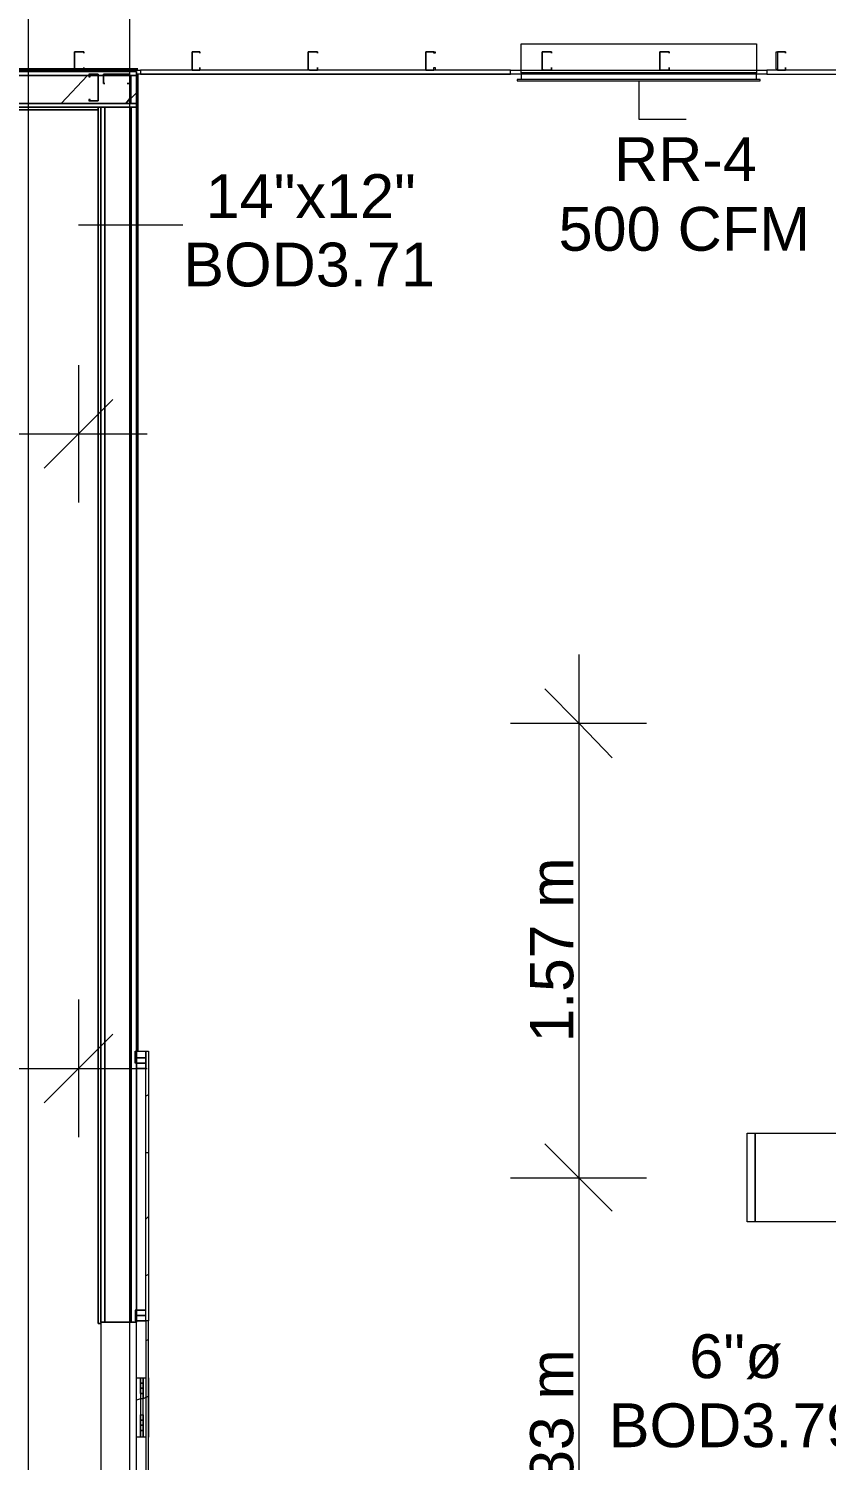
# Model space of a CAD drawing. Header units: metres. Extents: x -2 to 237, y -8 to 52.
# Drawn here: x 36.577 to 39.344, y 17.681 to 22.645 of the extents above; entities that cross this region are included whole.
import ezdxf

# ---------------------------------------------------------------- set-up
doc = ezdxf.new("R2010")
doc.units = ezdxf.units.M
doc.layers.add('HVAC - Ductos', color=5, linetype='Continuous', lineweight=0)
doc.layers.add('PDF3_Text', color=7, linetype='Continuous', lineweight=0)
doc.layers.add('PDF3_Geometry', color=7, linetype='Continuous', lineweight=0, true_color=0xaaaaaa)
doc.styles.add('PDF Helvetica', font='')
doc.styles.get('PDF Helvetica').set_extended_font_data('Helvetica')

msp = doc.modelspace()

# ---------------------------------------------------------------- linework, layer by layer
at = {"layer": 'HVAC - Ductos', "lineweight": 0}
msp.add_lwpolyline([(36.2181, 23.4219, -0.419303), (36.9285, 22.7115), (36.5755, 22.7115), (36.5755, 17.3397), (36.9285, 17.3397), (36.9285, 22.7115), (36.5755, 22.7115, 0.402021), (36.2181, 23.069), (36.2181, 23.4219), (33.1793, 23.4219), (33.1793, 23.069, -0.419299), (32.4688, 23.7794)], format="xyb", dxfattribs=at)
for points in [[(39.1101, 22.4686), (39.101, 22.4686), (39.101, 22.4915), (38.2851, 22.4915), (38.2851, 22.5923), (39.101, 22.5923), (39.101, 22.4915), (38.2851, 22.4915), (38.2851, 22.4686), (38.2714, 22.4686), (38.2714, 22.464), (39.1147, 22.464), (39.1147, 22.4686), (38.2714, 22.4686)], [(38.2943, 22.464), (39.0918, 22.464)], [(38.6931, 22.464), (38.6931, 22.3311), (38.8581, 22.3311)], [(36.7497, 21.9644), (37.1118, 21.9644)], [(36.7497, 21.4786), (36.7497, 21.2402), (36.7497, 21.0019)], [(36.8689, 21.3594), (36.7497, 21.2402), (36.6305, 21.121)], [(33.1059, 21.2402), (34.7514, 21.2402), (35.2051, 21.2402), (36.9881, 21.2402)], [(38.4868, 15.0023), (38.4868, 16.8356), (38.4868, 18.6598), (38.4868, 20.4748)], [(38.3677, 20.3557), (38.4868, 20.2365), (38.6014, 20.1173)], [(38.7205, 20.2365), (38.4868, 20.2365), (38.2485, 20.2365)], [(36.7497, 19.2785), (36.7497, 19.0402), (36.7497, 18.8019)], [(36.8689, 19.1594), (36.7497, 19.0402), (36.6305, 18.921)], [(34.9667, 19.0402), (36.9881, 19.0402)], [(38.3677, 18.7789), (38.4868, 18.6598), (38.6014, 18.5452)], [(38.7205, 18.6598), (38.4868, 18.6598), (38.2485, 18.6598)]]:
    msp.add_lwpolyline(points, dxfattribs=at)
for points in [[(38.2943, 22.4915), (38.4181, 22.4915)], [(38.496, 22.4915), (38.6564, 22.4915)], [(38.7343, 22.4915), (38.8947, 22.4915)], [(38.9727, 22.4915), (39.0964, 22.4915)], [(39.0964, 18.8156), (39.0964, 18.5085), (39.0689, 18.5085), (39.0689, 18.8156)], [(41.6585, 18.5085), (39.0964, 18.5085), (39.0964, 18.8156), (41.6585, 18.8156)]]:
    msp.add_lwpolyline(points, close=True, dxfattribs=at)
at = {"layer": 'PDF3_Geometry', "lineweight": 0}
for points in [[(36.7359, 22.5006), (36.7359, 22.5052), (36.7359, 22.5648), (36.7681, 22.5648), (36.7681, 22.5603), (36.7681, 22.5648), (36.7359, 22.5648), (36.7359, 22.5052), (36.7359, 22.5006), (36.7681, 22.5006)], [(37.1439, 22.5006), (37.1439, 22.5052), (37.1439, 22.5648), (37.1714, 22.5648), (37.1714, 22.5603), (37.1714, 22.5648), (37.1439, 22.5648), (37.1439, 22.5052), (37.1439, 22.5006), (37.1714, 22.5006)], [(37.5518, 22.5006), (37.5472, 22.5006), (37.5472, 22.5052), (37.5472, 22.5648), (37.5518, 22.5648), (37.5793, 22.5648), (37.5793, 22.5603), (37.5793, 22.5648), (37.5518, 22.5648), (37.5472, 22.5648), (37.5472, 22.5052), (37.5518, 22.5006), (37.5793, 22.5006)], [(37.9551, 22.5006), (37.9551, 22.5052), (37.9551, 22.5648), (37.9872, 22.5648), (37.9872, 22.5603), (37.9827, 22.5603), (37.9827, 22.5648), (37.9551, 22.5648), (37.9551, 22.5052), (37.9551, 22.5006), (37.9827, 22.5006), (37.9827, 22.5098), (37.9872, 22.5098), (37.9872, 22.5006)], [(38.3631, 22.5006), (38.3585, 22.5006), (38.3585, 22.5052), (38.3585, 22.5648), (38.3631, 22.5648), (38.3905, 22.5648), (38.3905, 22.5603), (38.3905, 22.5648), (38.3631, 22.5648), (38.3585, 22.5648), (38.3585, 22.5052), (38.3631, 22.5006), (38.3905, 22.5006)], [(38.7664, 22.5006), (38.7664, 22.5052), (38.7664, 22.5648), (38.7985, 22.5648), (38.7985, 22.5603), (38.7985, 22.5648), (38.7664, 22.5648), (38.7664, 22.5052), (38.7664, 22.5006), (38.7985, 22.5006)], [(39.1743, 22.5006), (39.1697, 22.5052), (39.1697, 22.5648), (39.1743, 22.5648), (39.2019, 22.5648), (39.2019, 22.5603), (39.2019, 22.5648), (39.1743, 22.5648), (39.1743, 22.5052), (39.1743, 22.5006), (39.2019, 22.5006)], [(33.1518, 22.5052), (33.1472, 22.5052), (33.1518, 22.5052), (36.9514, 22.5052), (36.9559, 22.5052), (36.9514, 22.5052)], [(36.9514, 22.496), (33.1518, 22.496), (33.1518, 22.3723), (36.9514, 22.3723)], [(36.7681, 22.5098), (36.7681, 22.5006)], [(36.7863, 22.3952), (36.8185, 22.3952), (36.8185, 22.4823), (36.8185, 22.4869), (36.7863, 22.4869), (36.7863, 22.4777), (36.7909, 22.4777), (36.7909, 22.4869), (36.8185, 22.4869), (36.8185, 22.4823), (36.8185, 22.3952), (36.7909, 22.3952), (36.7909, 22.3998), (36.7863, 22.3998)], [(36.9285, 22.4549), (36.9285, 22.4823), (36.9285, 22.4869), (36.9239, 22.4869), (36.8368, 22.4869), (36.8368, 22.4823), (36.8368, 22.4549), (36.8414, 22.4549), (36.8368, 22.4549), (36.8368, 22.4823), (36.8368, 22.4869), (36.9239, 22.4869), (36.9285, 22.4823), (36.9285, 22.4549), (36.9193, 22.4549)], [(36.9559, 22.4869), (36.9559, 19.0998)], [(38.2485, 22.5006), (36.9651, 22.5006), (36.9651, 22.4869), (38.2485, 22.4869)], [(37.1714, 22.5098), (37.1714, 22.5006)], [(37.5793, 22.5098), (37.5793, 22.5006)], [(38.3905, 22.5098), (38.3905, 22.5006)], [(38.7985, 22.5098), (38.7985, 22.5006)], [(41.4477, 22.5006), (39.1377, 22.5006), (39.1377, 22.4869), (41.4477, 22.4869)], [(39.2019, 22.5098), (39.2019, 22.5006)], [(36.9514, 22.3723), (36.9514, 22.3861), (33.1518, 22.3861), (33.1518, 22.3723)], [(33.2847, 22.3632), (36.8185, 22.3632)], [(36.7451, 22.3723), (33.3488, 22.3723)], [(36.8185, 18.1556), (36.8276, 18.1556), (36.8185, 18.1556), (36.8185, 22.3723)], [(36.9468, 19.0998), (36.9835, 19.0998), (36.9835, 19.0769), (36.9468, 19.0769)], [(36.9835, 19.0769), (36.9835, 19.0585), (36.9468, 19.0585), (36.9468, 19.0769)], [(36.9651, 17.9493), (36.9651, 17.9677), (36.9743, 17.9677), (36.9743, 17.9493)], [(36.9651, 17.9493), (36.9743, 17.9493), (36.9743, 17.9311), (36.9651, 17.9311)], [(36.9651, 17.8393), (36.9743, 17.8393), (36.9743, 17.821), (36.9651, 17.821)], [(36.9651, 17.821), (36.9743, 17.821), (36.9743, 17.8027), (36.9651, 17.8027)], [(36.9651, 17.8027), (36.9743, 17.8027), (36.9743, 17.7843), (36.9651, 17.7843)], [(36.9743, 17.7843), (36.9743, 17.7615), (36.9651, 17.7615), (36.9651, 17.7843)]]:
    msp.add_lwpolyline(points, close=True, dxfattribs=at)
for points in [[(33.1518, 22.3861), (33.1518, 22.496), (36.9514, 22.496), (36.9514, 22.3861), (36.9514, 22.4823), (36.9285, 22.4823), (36.8368, 22.4823), (36.8185, 22.4823), (36.5022, 22.4823), (36.0943, 22.4823), (34.8797, 22.4823), (36.0943, 22.4823), (36.5022, 22.4823), (36.8185, 22.4823), (36.8368, 22.4823), (36.9285, 22.4823), (36.9514, 22.4823), (36.9514, 22.3861), (36.9514, 22.3723), (33.1518, 22.3723), (33.1518, 22.3861), (33.1518, 22.4823)], [(36.9514, 22.496), (33.1518, 22.496), (36.9514, 22.496)], [(36.9514, 22.4823), (36.9514, 22.496), (33.1518, 22.496), (33.1518, 22.4823), (33.1609, 22.4823), (33.1518, 22.4823), (33.1518, 22.3861), (36.9514, 22.3861)], [(36.5343, 22.496), (36.5343, 22.5006), (36.9651, 22.5006), (36.9651, 22.4869)], [(39.1377, 22.4869), (38.2485, 22.4869), (36.9651, 22.4869), (36.9514, 22.4869), (36.9514, 19.0998), (36.9514, 22.4869)], [(38.2485, 22.4869), (38.2485, 22.5006), (39.1377, 22.5006), (39.1377, 22.4869), (41.4477, 22.4869)], [(34.0638, 22.4823), (33.6788, 22.4823), (33.271, 22.4823), (33.2526, 22.4823), (33.1655, 22.4823), (33.2526, 22.4823), (33.271, 22.4823), (33.6788, 22.4823), (34.0638, 22.4823), (33.6788, 22.4823), (33.271, 22.4823), (33.2526, 22.4823), (33.1701, 22.4823), (33.1701, 22.3861), (36.9331, 22.3861), (36.9331, 22.4823), (36.9285, 22.4823), (36.8368, 22.4823), (36.8185, 22.4823), (36.5022, 22.4823), (36.0943, 22.4823), (34.8797, 22.4823)], [(36.8276, 22.3723), (36.9514, 22.3723), (36.9514, 18.1602), (36.8276, 18.1602), (36.8276, 16.6981), (33.2755, 16.6981), (33.2755, 18.1602), (33.1518, 18.1602), (33.1518, 13.2743), (33.1518, 12.486), (33.1518, 13.2743), (33.1472, 13.2743), (33.1105, 13.2743), (33.1472, 13.2743), (33.1472, 13.256), (33.1105, 13.256), (33.1105, 13.2743)], [(33.1518, 22.3723), (36.9514, 22.3723), (33.1518, 22.3723)], [(33.688, 12.486), (33.2801, 12.486), (33.2801, 12.4676), (36.8414, 12.4676), (36.8276, 12.4676), (36.8276, 13.2743), (36.9514, 13.2743), (36.9514, 18.1602), (36.8276, 18.1602), (36.8276, 22.3723), (36.8276, 18.1602), (36.8276, 22.3723), (36.8276, 18.1602), (36.8414, 18.1602), (36.8414, 22.3723), (36.8414, 18.1602), (36.9331, 18.1602), (36.9331, 22.3723), (36.9331, 18.1602), (36.9514, 18.1602), (36.9514, 22.3723)], [(36.8276, 22.3723), (36.8276, 18.1602), (36.8276, 22.3723)], [(36.9514, 18.1602), (36.9514, 22.3723), (36.9514, 18.1602)], [(36.9835, 19.0998), (36.9926, 19.0998), (36.9926, 18.1648), (36.9835, 18.1648), (36.9835, 19.0998), (36.9926, 19.0998), (36.9926, 18.1648), (36.9835, 18.1648), (36.9514, 18.1648)], [(36.9514, 19.0585), (36.9835, 19.0585), (36.9835, 19.0402), (36.9514, 19.0402)], [(36.9514, 18.2015), (36.9835, 18.2015), (36.9835, 19.0585)], [(36.9926, 18.9485), (36.9835, 18.9439)], [(36.9926, 18.7469), (36.9835, 18.7469)], [(36.9926, 18.5269), (36.9835, 18.5177)], [(36.9926, 18.3252), (36.9835, 18.3206)], [(36.9835, 18.1648), (36.9835, 18.1831), (36.9835, 18.2015), (36.9468, 18.2015), (36.9468, 18.1831), (36.9468, 18.1648), (36.9835, 18.1648), (36.9835, 17.1839), (36.9926, 17.1839), (36.9926, 16.2077), (36.9835, 16.2077)], [(36.9468, 18.1831), (36.9835, 18.1831)], [(36.9835, 18.1831), (36.9468, 18.1831)], [(36.9926, 16.2077), (36.9835, 16.2077), (36.9835, 17.1839), (36.9926, 17.1839), (36.9926, 18.1648)], [(36.9926, 18.1006), (36.9835, 18.096)], [(36.9514, 17.9677), (36.9651, 17.9677), (36.9651, 17.7615), (36.9514, 17.7615)], [(36.9651, 17.9127), (36.9651, 17.9311), (36.9743, 17.9311), (36.9743, 17.9127), (36.9651, 17.9127), (36.9743, 17.9127), (36.9743, 17.8943)], [(36.9835, 17.7615), (36.9743, 17.7615), (36.9743, 17.9677), (36.9835, 17.9677)], [(36.9926, 17.9677), (36.9926, 17.7615)], [(36.9926, 17.9035), (36.9835, 17.8989), (36.9743, 17.8943), (36.9651, 17.8943), (36.9514, 17.8898)]]:
    msp.add_lwpolyline(points, dxfattribs=at)
at = {"layer": 'PDF3_Geometry', "color": 254, "lineweight": 0, "true_color": 0xd4d4d4}
msp.add_lwpolyline([(36.7818, 22.4823), (36.6901, 22.3861)], close=True, dxfattribs=at)
msp.add_lwpolyline([(36.9514, 22.4227), (36.9147, 22.3861), (36.9331, 22.409)], dxfattribs=at)

# ---------------------------------------------------------------- texts
at = {"layer": 'PDF3_Text', "lineweight": 0, "char_height": 0.15195, "attachment_point": 4, "style": 'PDF Helvetica'}
for s, insert in [('RR-4', (38.6074, 22.1928)), ('14"x12"', (37.1911, 22.0645)), ('500 CFM', (38.4149, 21.9499)), ('BOD3.71', (37.1131, 21.8261)), ('6"ø', (38.8686, 18.0402)), ('BOD3.79', (38.589, 17.8018))]:
    msp.add_mtext(s, dxfattribs=dict(at, insert=insert))
at = {"layer": 'PDF3_Text', "lineweight": 0, "char_height": 0.15008, "attachment_point": 4, "rotation": 90, "style": 'PDF Helvetica'}
for s, insert in [('1.57 m', (38.3922, 19.1306)), ('1.83 m', (38.3922, 17.4256))]:
    msp.add_mtext(s, dxfattribs=dict(at, insert=insert))

doc.saveas('drawing.dxf')
